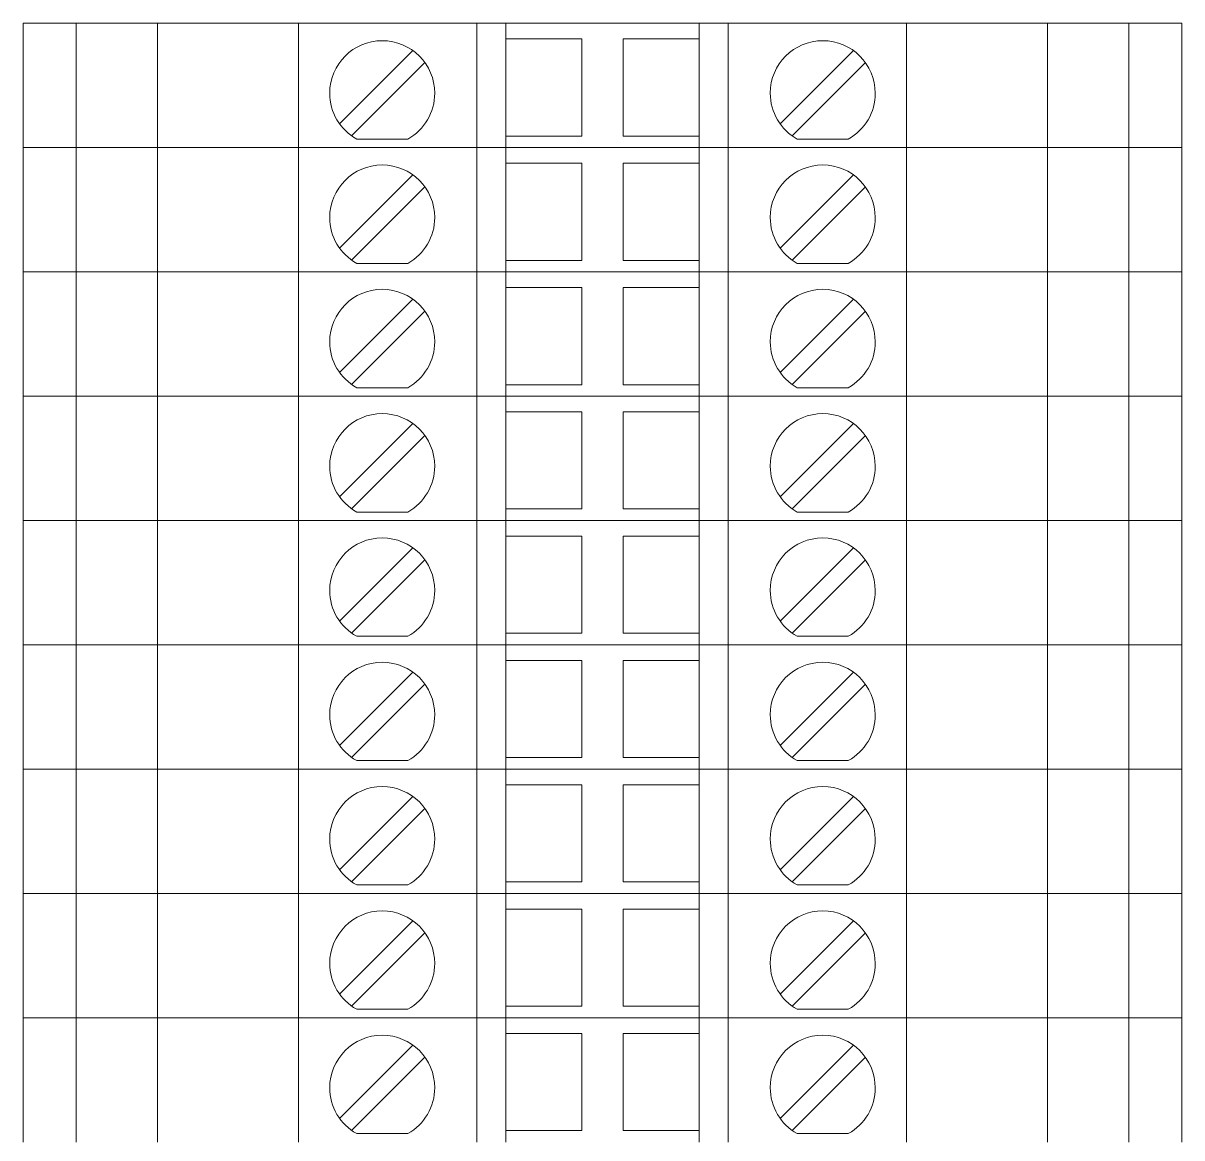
# Model space of a CAD drawing. Header units: millimetres. Extents: x 1880 to 4113, y 771 to 2990.
# Drawn here: x 2693.3 to 2741.3, y 1859.89 to 1906.06 of the extents above; entities that cross this region are included whole.
import ezdxf

# ---------------------------------------------------------------- set-up
doc = ezdxf.new("R2010")
doc.units = ezdxf.units.MM
doc.layers.add('000-PI-ORMAR', color=2, linetype='Continuous')

msp = doc.modelspace()

# ---------------------------------------------------------------- linework, layer by layer
at = {"layer": '000-PI-ORMAR', "color": 0, "linetype": 'ByBlock', "lineweight": 0}
for p, q in [((2693.304, 1906.064), (2693.304, 1906.064)), ((2693.304, 1906.064), (2693.987, 1906.064)), ((2693.304, 1900.914), (2693.304, 1906.064)), ((2694.304, 1906.064), (2693.987, 1906.064)), ((2694.304, 1906.064), (2694.304, 1906.064)), ((2695.504, 1906.064), (2694.304, 1906.064)), ((2695.504, 1906.064), (2695.504, 1906.064)), ((2697.096, 1906.064), (2695.504, 1906.064)), ((2695.504, 1900.914), (2695.504, 1906.064)), ((2699.239, 1906.064), (2697.096, 1906.064)), ((2697.554, 1906.064), (2697.554, 1906.064)), ((2698.865, 1900.914), (2698.865, 1906.064)), ((2699.622, 1906.064), (2699.239, 1906.064)), ((2702.13, 1906.064), (2699.622, 1906.064)), ((2700.104, 1906.064), (2700.104, 1906.064)), ((2701.004, 1906.064), (2701.004, 1906.064)), ((2704.704, 1906.064), (2702.13, 1906.064)), ((2712.104, 1906.064), (2704.704, 1906.064)), ((2704.704, 1900.914), (2704.704, 1906.064)), ((2713.304, 1906.064), (2712.104, 1906.064)), ((2712.104, 1900.914), (2712.104, 1906.064)), ((2713.304, 1906.064), (2713.304, 1906.064)), ((2721.304, 1906.064), (2713.304, 1906.064)), ((2713.304, 1900.914), (2713.304, 1906.064)), ((2721.304, 1906.064), (2721.304, 1906.064)), ((2722.504, 1906.064), (2721.304, 1906.064)), ((2721.304, 1900.914), (2721.304, 1906.064)), ((2729.904, 1906.064), (2722.504, 1906.064)), ((2722.504, 1900.914), (2722.504, 1906.064)), ((2727.104, 1906.064), (2727.104, 1906.064)), ((2732.478, 1906.064), (2729.904, 1906.064)), ((2729.904, 1900.914), (2729.904, 1906.064)), ((2732.154, 1906.064), (2732.154, 1906.064)), ((2734.987, 1906.064), (2732.478, 1906.064)), ((2734.804, 1906.064), (2734.804, 1906.064)), ((2735.37, 1906.064), (2734.987, 1906.064)), ((2737.512, 1906.064), (2735.37, 1906.064)), ((2735.743, 1900.914), (2735.743, 1906.064)), ((2737.054, 1906.064), (2737.054, 1906.064)), ((2739.104, 1906.064), (2737.512, 1906.064)), ((2739.104, 1906.064), (2739.104, 1906.064)), ((2739.104, 1906.064), (2741.304, 1906.064)), ((2739.104, 1900.914), (2739.104, 1906.064)), ((2741.304, 1906.064), (2741.304, 1906.064)), ((2741.304, 1900.914), (2741.304, 1906.064)), ((2713.304, 1905.414), (2713.304, 1905.414)), ((2713.304, 1905.414), (2716.454, 1905.414)), ((2716.454, 1905.414), (2716.454, 1901.389)), ((2716.454, 1905.414), (2716.454, 1905.414)), ((2718.154, 1905.414), (2721.304, 1905.414)), ((2718.154, 1901.389), (2718.154, 1905.414)), ((2718.154, 1905.414), (2718.154, 1905.414)), ((2721.304, 1905.414), (2721.304, 1905.414)), ((2709.45, 1904.929), (2706.414, 1901.894)), ((2709.45, 1904.929), (2709.45, 1904.929)), ((2727.7, 1904.929), (2724.664, 1901.894)), ((2727.7, 1904.929), (2727.7, 1904.929)), ((2706.909, 1901.399), (2709.945, 1904.434)), ((2709.945, 1904.434), (2709.945, 1904.434)), ((2712.104, 1901.864), (2712.104, 1904.464)), ((2712.104, 1904.464), (2712.104, 1904.464)), ((2722.504, 1904.464), (2722.504, 1904.464)), ((2722.504, 1901.864), (2722.504, 1904.464)), ((2725.159, 1901.399), (2728.195, 1904.434)), ((2728.195, 1904.434), (2728.195, 1904.434)), ((2706.414, 1901.894), (2706.414, 1901.894)), ((2712.104, 1901.864), (2712.104, 1901.864)), ((2722.504, 1901.864), (2722.504, 1901.864)), ((2724.664, 1901.894), (2724.664, 1901.894)), ((2706.909, 1901.399), (2706.909, 1901.399)), ((2713.304, 1901.389), (2713.304, 1901.389)), ((2716.454, 1901.389), (2713.304, 1901.389)), ((2716.454, 1901.389), (2716.454, 1901.389)), ((2721.304, 1901.389), (2718.154, 1901.389)), ((2718.154, 1901.389), (2718.154, 1901.389)), ((2721.304, 1901.389), (2721.304, 1901.389)), ((2725.159, 1901.399), (2725.159, 1901.399)), ((2693.304, 1900.914), (2693.304, 1900.914)), ((2693.304, 1900.914), (2693.987, 1900.914)), ((2693.304, 1900.914), (2693.304, 1900.914)), ((2693.304, 1900.914), (2693.987, 1900.914)), ((2693.304, 1895.764), (2693.304, 1900.914)), ((2694.304, 1900.914), (2693.987, 1900.914)), ((2694.304, 1900.914), (2693.987, 1900.914)), ((2695.504, 1900.914), (2694.304, 1900.914)), ((2694.304, 1900.914), (2694.304, 1900.914)), ((2694.304, 1900.914), (2694.304, 1900.914)), ((2695.504, 1900.914), (2694.304, 1900.914)), ((2694.804, 1900.914), (2694.804, 1900.914)), ((2697.096, 1900.914), (2695.504, 1900.914)), ((2695.504, 1900.914), (2695.504, 1900.914)), ((2695.504, 1900.914), (2695.504, 1900.914)), ((2697.096, 1900.914), (2695.504, 1900.914)), ((2695.504, 1895.764), (2695.504, 1900.914)), ((2699.239, 1900.914), (2697.096, 1900.914)), ((2699.239, 1900.914), (2697.096, 1900.914)), ((2697.554, 1900.914), (2697.554, 1900.914)), ((2697.554, 1900.914), (2697.554, 1900.914)), ((2698.865, 1895.764), (2698.865, 1900.914)), ((2699.239, 1900.914), (2699.622, 1900.914)), ((2699.622, 1900.914), (2699.239, 1900.914)), ((2699.622, 1900.914), (2702.13, 1900.914)), ((2702.13, 1900.914), (2699.622, 1900.914)), ((2700.104, 1900.914), (2700.104, 1900.914)), ((2700.104, 1900.914), (2700.104, 1900.914)), ((2701.004, 1900.914), (2701.004, 1900.914)), ((2701.004, 1900.914), (2701.004, 1900.914)), ((2701.304, 1900.914), (2701.304, 1900.914)), ((2704.704, 1900.914), (2702.13, 1900.914)), ((2704.704, 1900.914), (2702.13, 1900.914)), ((2712.104, 1900.914), (2704.704, 1900.914)), ((2712.104, 1900.914), (2704.704, 1900.914)), ((2704.704, 1895.764), (2704.704, 1900.914)), ((2707.121, 1901.264), (2707.121, 1901.264)), ((2707.121, 1901.264), (2709.238, 1901.264)), ((2709.238, 1901.264), (2709.238, 1901.264)), ((2713.304, 1900.914), (2712.104, 1900.914)), ((2713.304, 1900.914), (2712.104, 1900.914)), ((2712.104, 1895.764), (2712.104, 1900.914)), ((2721.304, 1900.914), (2713.304, 1900.914)), ((2713.304, 1900.914), (2713.304, 1900.914)), ((2713.304, 1900.914), (2713.304, 1900.914)), ((2721.304, 1900.914), (2713.304, 1900.914)), ((2713.304, 1895.764), (2713.304, 1900.914)), ((2722.504, 1900.914), (2721.304, 1900.914)), ((2721.304, 1900.914), (2721.304, 1900.914)), ((2721.304, 1900.914), (2721.304, 1900.914)), ((2722.504, 1900.914), (2721.304, 1900.914)), ((2721.304, 1895.764), (2721.304, 1900.914)), ((2729.904, 1900.914), (2722.504, 1900.914)), ((2729.904, 1900.914), (2722.504, 1900.914)), ((2722.504, 1895.764), (2722.504, 1900.914)), ((2725.371, 1901.264), (2725.371, 1901.264)), ((2725.371, 1901.264), (2727.488, 1901.264)), ((2727.104, 1900.914), (2727.104, 1900.914)), ((2727.104, 1900.914), (2727.104, 1900.914)), ((2727.488, 1901.264), (2727.488, 1901.264)), ((2732.478, 1900.914), (2729.904, 1900.914)), ((2732.478, 1900.914), (2729.904, 1900.914)), ((2729.904, 1895.764), (2729.904, 1900.914)), ((2732.154, 1900.914), (2732.154, 1900.914)), ((2732.154, 1900.914), (2732.154, 1900.914)), ((2732.478, 1900.914), (2734.987, 1900.914)), ((2734.987, 1900.914), (2732.478, 1900.914)), ((2733.304, 1900.914), (2733.304, 1900.914)), ((2734.804, 1900.914), (2734.804, 1900.914)), ((2734.804, 1900.914), (2734.804, 1900.914)), ((2734.987, 1900.914), (2735.37, 1900.914)), ((2735.37, 1900.914), (2734.987, 1900.914)), ((2737.512, 1900.914), (2735.37, 1900.914)), ((2737.512, 1900.914), (2735.37, 1900.914)), ((2735.743, 1895.764), (2735.743, 1900.914)), ((2737.054, 1900.914), (2737.054, 1900.914)), ((2737.054, 1900.914), (2737.054, 1900.914)), ((2739.104, 1900.914), (2737.512, 1900.914)), ((2739.104, 1900.914), (2737.512, 1900.914)), ((2739.104, 1900.914), (2741.304, 1900.914)), ((2739.104, 1900.914), (2739.104, 1900.914)), ((2739.104, 1900.914), (2739.104, 1900.914)), ((2739.104, 1900.914), (2741.304, 1900.914)), ((2739.104, 1895.764), (2739.104, 1900.914)), ((2741.304, 1900.914), (2741.304, 1900.914)), ((2741.304, 1900.914), (2741.304, 1900.914)), ((2741.304, 1895.764), (2741.304, 1900.914)), ((2713.304, 1900.264), (2713.304, 1900.264)), ((2713.304, 1900.264), (2716.454, 1900.264)), ((2716.454, 1900.264), (2716.454, 1896.239)), ((2716.454, 1900.264), (2716.454, 1900.264)), ((2718.154, 1900.264), (2721.304, 1900.264)), ((2718.154, 1896.239), (2718.154, 1900.264)), ((2718.154, 1900.264), (2718.154, 1900.264)), ((2721.304, 1900.264), (2721.304, 1900.264)), ((2709.45, 1899.779), (2706.414, 1896.744)), ((2709.45, 1899.779), (2709.45, 1899.779)), ((2727.7, 1899.779), (2724.664, 1896.744)), ((2727.7, 1899.779), (2727.7, 1899.779)), ((2706.909, 1896.249), (2709.945, 1899.284)), ((2709.945, 1899.284), (2709.945, 1899.284)), ((2712.104, 1896.714), (2712.104, 1899.314)), ((2712.104, 1899.314), (2712.104, 1899.314)), ((2722.504, 1899.314), (2722.504, 1899.314)), ((2722.504, 1896.714), (2722.504, 1899.314)), ((2725.159, 1896.249), (2728.195, 1899.284)), ((2728.195, 1899.284), (2728.195, 1899.284)), ((2706.414, 1896.744), (2706.414, 1896.744)), ((2712.104, 1896.714), (2712.104, 1896.714)), ((2722.504, 1896.714), (2722.504, 1896.714)), ((2724.664, 1896.744), (2724.664, 1896.744)), ((2706.909, 1896.249), (2706.909, 1896.249)), ((2707.121, 1896.114), (2707.121, 1896.114)), ((2707.121, 1896.114), (2709.238, 1896.114)), ((2709.238, 1896.114), (2709.238, 1896.114)), ((2713.304, 1896.239), (2713.304, 1896.239)), ((2716.454, 1896.239), (2713.304, 1896.239)), ((2716.454, 1896.239), (2716.454, 1896.239)), ((2721.304, 1896.239), (2718.154, 1896.239)), ((2718.154, 1896.239), (2718.154, 1896.239)), ((2721.304, 1896.239), (2721.304, 1896.239)), ((2725.159, 1896.249), (2725.159, 1896.249)), ((2725.371, 1896.114), (2725.371, 1896.114)), ((2725.371, 1896.114), (2727.488, 1896.114)), ((2727.488, 1896.114), (2727.488, 1896.114)), ((2693.304, 1895.764), (2693.304, 1895.764)), ((2693.304, 1895.764), (2693.987, 1895.764)), ((2693.304, 1895.764), (2693.304, 1895.764)), ((2693.304, 1895.764), (2693.987, 1895.764)), ((2693.304, 1890.614), (2693.304, 1895.764)), ((2694.304, 1895.764), (2693.987, 1895.764)), ((2694.304, 1895.764), (2693.987, 1895.764)), ((2695.504, 1895.764), (2694.304, 1895.764)), ((2694.304, 1895.764), (2694.304, 1895.764)), ((2694.304, 1895.764), (2694.304, 1895.764)), ((2695.504, 1895.764), (2694.304, 1895.764)), ((2694.804, 1895.764), (2694.804, 1895.764)), ((2697.096, 1895.764), (2695.504, 1895.764)), ((2695.504, 1895.764), (2695.504, 1895.764)), ((2695.504, 1895.764), (2695.504, 1895.764)), ((2697.096, 1895.764), (2695.504, 1895.764)), ((2695.504, 1890.614), (2695.504, 1895.764)), ((2699.239, 1895.764), (2697.096, 1895.764)), ((2699.239, 1895.764), (2697.096, 1895.764)), ((2697.554, 1895.764), (2697.554, 1895.764)), ((2697.554, 1895.764), (2697.554, 1895.764)), ((2698.865, 1890.614), (2698.865, 1895.764)), ((2699.239, 1895.764), (2699.622, 1895.764)), ((2699.622, 1895.764), (2699.239, 1895.764)), ((2699.622, 1895.764), (2702.13, 1895.764)), ((2702.13, 1895.764), (2699.622, 1895.764)), ((2700.104, 1895.764), (2700.104, 1895.764)), ((2700.104, 1895.764), (2700.104, 1895.764)), ((2701.004, 1895.764), (2701.004, 1895.764)), ((2701.004, 1895.764), (2701.004, 1895.764)), ((2701.304, 1895.764), (2701.304, 1895.764)), ((2704.704, 1895.764), (2702.13, 1895.764)), ((2704.704, 1895.764), (2702.13, 1895.764)), ((2712.104, 1895.764), (2704.704, 1895.764)), ((2712.104, 1895.764), (2704.704, 1895.764)), ((2704.704, 1890.614), (2704.704, 1895.764)), ((2713.304, 1895.764), (2712.104, 1895.764)), ((2713.304, 1895.764), (2712.104, 1895.764)), ((2712.104, 1890.614), (2712.104, 1895.764)), ((2721.304, 1895.764), (2713.304, 1895.764)), ((2713.304, 1895.764), (2713.304, 1895.764)), ((2713.304, 1895.764), (2713.304, 1895.764)), ((2721.304, 1895.764), (2713.304, 1895.764)), ((2713.304, 1890.614), (2713.304, 1895.764)), ((2722.504, 1895.764), (2721.304, 1895.764)), ((2721.304, 1895.764), (2721.304, 1895.764)), ((2721.304, 1895.764), (2721.304, 1895.764)), ((2722.504, 1895.764), (2721.304, 1895.764)), ((2721.304, 1890.614), (2721.304, 1895.764)), ((2729.904, 1895.764), (2722.504, 1895.764)), ((2729.904, 1895.764), (2722.504, 1895.764)), ((2722.504, 1890.614), (2722.504, 1895.764)), ((2727.104, 1895.764), (2727.104, 1895.764)), ((2727.104, 1895.764), (2727.104, 1895.764)), ((2732.478, 1895.764), (2729.904, 1895.764)), ((2732.478, 1895.764), (2729.904, 1895.764)), ((2729.904, 1890.614), (2729.904, 1895.764)), ((2732.154, 1895.764), (2732.154, 1895.764)), ((2732.154, 1895.764), (2732.154, 1895.764)), ((2732.478, 1895.764), (2734.987, 1895.764)), ((2734.987, 1895.764), (2732.478, 1895.764)), ((2733.304, 1895.764), (2733.304, 1895.764)), ((2734.804, 1895.764), (2734.804, 1895.764)), ((2734.804, 1895.764), (2734.804, 1895.764)), ((2734.987, 1895.764), (2735.37, 1895.764)), ((2735.37, 1895.764), (2734.987, 1895.764)), ((2737.512, 1895.764), (2735.37, 1895.764)), ((2737.512, 1895.764), (2735.37, 1895.764)), ((2735.743, 1890.614), (2735.743, 1895.764)), ((2737.054, 1895.764), (2737.054, 1895.764)), ((2737.054, 1895.764), (2737.054, 1895.764)), ((2739.104, 1895.764), (2737.512, 1895.764)), ((2739.104, 1895.764), (2737.512, 1895.764)), ((2739.104, 1895.764), (2741.304, 1895.764)), ((2739.104, 1895.764), (2739.104, 1895.764)), ((2739.104, 1895.764), (2739.104, 1895.764)), ((2739.104, 1895.764), (2741.304, 1895.764)), ((2739.104, 1890.614), (2739.104, 1895.764)), ((2741.304, 1895.764), (2741.304, 1895.764)), ((2741.304, 1895.764), (2741.304, 1895.764)), ((2741.304, 1890.614), (2741.304, 1895.764)), ((2713.304, 1895.114), (2713.304, 1895.114)), ((2713.304, 1895.114), (2716.454, 1895.114)), ((2716.454, 1895.114), (2716.454, 1891.089)), ((2716.454, 1895.114), (2716.454, 1895.114)), ((2718.154, 1895.114), (2721.304, 1895.114)), ((2718.154, 1891.089), (2718.154, 1895.114)), ((2718.154, 1895.114), (2718.154, 1895.114)), ((2721.304, 1895.114), (2721.304, 1895.114)), ((2709.45, 1894.629), (2706.414, 1891.594)), ((2709.45, 1894.629), (2709.45, 1894.629)), ((2727.7, 1894.629), (2724.664, 1891.594)), ((2727.7, 1894.629), (2727.7, 1894.629)), ((2706.909, 1891.099), (2709.945, 1894.134)), ((2709.945, 1894.134), (2709.945, 1894.134)), ((2712.104, 1891.564), (2712.104, 1894.164)), ((2712.104, 1894.164), (2712.104, 1894.164)), ((2722.504, 1894.164), (2722.504, 1894.164)), ((2722.504, 1891.564), (2722.504, 1894.164)), ((2725.159, 1891.099), (2728.195, 1894.134)), ((2728.195, 1894.134), (2728.195, 1894.134)), ((2706.414, 1891.594), (2706.414, 1891.594)), ((2712.104, 1891.564), (2712.104, 1891.564)), ((2722.504, 1891.564), (2722.504, 1891.564)), ((2724.664, 1891.594), (2724.664, 1891.594)), ((2706.909, 1891.099), (2706.909, 1891.099)), ((2707.121, 1890.964), (2707.121, 1890.964)), ((2707.121, 1890.964), (2709.238, 1890.964)), ((2709.238, 1890.964), (2709.238, 1890.964)), ((2713.304, 1891.089), (2713.304, 1891.089)), ((2716.454, 1891.089), (2713.304, 1891.089)), ((2716.454, 1891.089), (2716.454, 1891.089)), ((2721.304, 1891.089), (2718.154, 1891.089)), ((2718.154, 1891.089), (2718.154, 1891.089)), ((2721.304, 1891.089), (2721.304, 1891.089)), ((2725.159, 1891.099), (2725.159, 1891.099)), ((2725.371, 1890.964), (2725.371, 1890.964)), ((2725.371, 1890.964), (2727.488, 1890.964)), ((2727.488, 1890.964), (2727.488, 1890.964)), ((2693.304, 1890.614), (2693.304, 1890.614)), ((2693.304, 1890.614), (2693.987, 1890.614)), ((2693.304, 1890.614), (2693.304, 1890.614)), ((2693.304, 1890.614), (2693.987, 1890.614)), ((2693.304, 1885.464), (2693.304, 1890.614)), ((2694.304, 1890.614), (2693.987, 1890.614)), ((2694.304, 1890.614), (2693.987, 1890.614)), ((2695.504, 1890.614), (2694.304, 1890.614)), ((2694.304, 1890.614), (2694.304, 1890.614)), ((2694.304, 1890.614), (2694.304, 1890.614)), ((2695.504, 1890.614), (2694.304, 1890.614)), ((2694.804, 1890.614), (2694.804, 1890.614)), ((2697.096, 1890.614), (2695.504, 1890.614)), ((2695.504, 1890.614), (2695.504, 1890.614)), ((2695.504, 1890.614), (2695.504, 1890.614)), ((2697.096, 1890.614), (2695.504, 1890.614)), ((2695.504, 1885.464), (2695.504, 1890.614)), ((2699.239, 1890.614), (2697.096, 1890.614)), ((2699.239, 1890.614), (2697.096, 1890.614)), ((2697.554, 1890.614), (2697.554, 1890.614)), ((2697.554, 1890.614), (2697.554, 1890.614)), ((2698.865, 1885.464), (2698.865, 1890.614)), ((2699.239, 1890.614), (2699.622, 1890.614)), ((2699.622, 1890.614), (2699.239, 1890.614)), ((2699.622, 1890.614), (2702.13, 1890.614)), ((2702.13, 1890.614), (2699.622, 1890.614)), ((2700.104, 1890.614), (2700.104, 1890.614)), ((2700.104, 1890.614), (2700.104, 1890.614)), ((2701.004, 1890.614), (2701.004, 1890.614)), ((2701.004, 1890.614), (2701.004, 1890.614)), ((2701.304, 1890.614), (2701.304, 1890.614)), ((2704.704, 1890.614), (2702.13, 1890.614)), ((2704.704, 1890.614), (2702.13, 1890.614)), ((2712.104, 1890.614), (2704.704, 1890.614)), ((2712.104, 1890.614), (2704.704, 1890.614)), ((2704.704, 1885.464), (2704.704, 1890.614)), ((2713.304, 1890.614), (2712.104, 1890.614)), ((2713.304, 1890.614), (2712.104, 1890.614)), ((2712.104, 1885.464), (2712.104, 1890.614)), ((2721.304, 1890.614), (2713.304, 1890.614)), ((2713.304, 1890.614), (2713.304, 1890.614)), ((2713.304, 1890.614), (2713.304, 1890.614)), ((2721.304, 1890.614), (2713.304, 1890.614)), ((2713.304, 1885.464), (2713.304, 1890.614)), ((2722.504, 1890.614), (2721.304, 1890.614)), ((2721.304, 1890.614), (2721.304, 1890.614)), ((2721.304, 1890.614), (2721.304, 1890.614)), ((2722.504, 1890.614), (2721.304, 1890.614)), ((2721.304, 1885.464), (2721.304, 1890.614)), ((2729.904, 1890.614), (2722.504, 1890.614)), ((2729.904, 1890.614), (2722.504, 1890.614)), ((2722.504, 1885.464), (2722.504, 1890.614)), ((2727.104, 1890.614), (2727.104, 1890.614)), ((2727.104, 1890.614), (2727.104, 1890.614)), ((2732.478, 1890.614), (2729.904, 1890.614)), ((2732.478, 1890.614), (2729.904, 1890.614)), ((2729.904, 1885.464), (2729.904, 1890.614)), ((2732.154, 1890.614), (2732.154, 1890.614)), ((2732.154, 1890.614), (2732.154, 1890.614)), ((2732.478, 1890.614), (2734.987, 1890.614)), ((2734.987, 1890.614), (2732.478, 1890.614)), ((2733.304, 1890.614), (2733.304, 1890.614)), ((2734.804, 1890.614), (2734.804, 1890.614)), ((2734.804, 1890.614), (2734.804, 1890.614)), ((2734.987, 1890.614), (2735.37, 1890.614)), ((2735.37, 1890.614), (2734.987, 1890.614)), ((2737.512, 1890.614), (2735.37, 1890.614)), ((2737.512, 1890.614), (2735.37, 1890.614)), ((2735.743, 1885.464), (2735.743, 1890.614)), ((2737.054, 1890.614), (2737.054, 1890.614)), ((2737.054, 1890.614), (2737.054, 1890.614)), ((2739.104, 1890.614), (2737.512, 1890.614)), ((2739.104, 1890.614), (2737.512, 1890.614)), ((2739.104, 1890.614), (2741.304, 1890.614)), ((2739.104, 1890.614), (2739.104, 1890.614)), ((2739.104, 1890.614), (2739.104, 1890.614)), ((2739.104, 1890.614), (2741.304, 1890.614)), ((2739.104, 1885.464), (2739.104, 1890.614)), ((2741.304, 1890.614), (2741.304, 1890.614)), ((2741.304, 1890.614), (2741.304, 1890.614)), ((2741.304, 1885.464), (2741.304, 1890.614)), ((2713.304, 1889.964), (2713.304, 1889.964)), ((2713.304, 1889.964), (2716.454, 1889.964)), ((2716.454, 1889.964), (2716.454, 1885.939)), ((2716.454, 1889.964), (2716.454, 1889.964)), ((2718.154, 1889.964), (2721.304, 1889.964)), ((2718.154, 1885.939), (2718.154, 1889.964)), ((2718.154, 1889.964), (2718.154, 1889.964)), ((2721.304, 1889.964), (2721.304, 1889.964)), ((2709.45, 1889.479), (2706.414, 1886.444)), ((2709.45, 1889.479), (2709.45, 1889.479)), ((2727.7, 1889.479), (2724.664, 1886.444)), ((2727.7, 1889.479), (2727.7, 1889.479)), ((2706.909, 1885.949), (2709.945, 1888.984)), ((2709.945, 1888.984), (2709.945, 1888.984)), ((2712.104, 1886.414), (2712.104, 1889.014)), ((2712.104, 1889.014), (2712.104, 1889.014)), ((2722.504, 1889.014), (2722.504, 1889.014)), ((2722.504, 1886.414), (2722.504, 1889.014)), ((2725.159, 1885.949), (2728.195, 1888.984)), ((2728.195, 1888.984), (2728.195, 1888.984)), ((2706.414, 1886.444), (2706.414, 1886.444)), ((2712.104, 1886.414), (2712.104, 1886.414)), ((2722.504, 1886.414), (2722.504, 1886.414)), ((2724.664, 1886.444), (2724.664, 1886.444)), ((2706.909, 1885.949), (2706.909, 1885.949)), ((2713.304, 1885.939), (2713.304, 1885.939)), ((2716.454, 1885.939), (2713.304, 1885.939)), ((2716.454, 1885.939), (2716.454, 1885.939)), ((2721.304, 1885.939), (2718.154, 1885.939)), ((2718.154, 1885.939), (2718.154, 1885.939)), ((2721.304, 1885.939), (2721.304, 1885.939)), ((2725.159, 1885.949), (2725.159, 1885.949)), ((2693.304, 1885.464), (2693.304, 1885.464)), ((2693.304, 1885.464), (2693.987, 1885.464)), ((2693.304, 1885.464), (2693.304, 1885.464)), ((2693.304, 1885.464), (2693.987, 1885.464)), ((2693.304, 1880.314), (2693.304, 1885.464)), ((2694.304, 1885.464), (2693.987, 1885.464)), ((2694.304, 1885.464), (2693.987, 1885.464)), ((2695.504, 1885.464), (2694.304, 1885.464)), ((2694.304, 1885.464), (2694.304, 1885.464)), ((2694.304, 1885.464), (2694.304, 1885.464)), ((2695.504, 1885.464), (2694.304, 1885.464)), ((2694.804, 1885.464), (2694.804, 1885.464)), ((2697.096, 1885.464), (2695.504, 1885.464)), ((2695.504, 1885.464), (2695.504, 1885.464)), ((2695.504, 1885.464), (2695.504, 1885.464)), ((2697.096, 1885.464), (2695.504, 1885.464)), ((2695.504, 1880.314), (2695.504, 1885.464)), ((2699.239, 1885.464), (2697.096, 1885.464)), ((2699.239, 1885.464), (2697.096, 1885.464)), ((2697.554, 1885.464), (2697.554, 1885.464)), ((2697.554, 1885.464), (2697.554, 1885.464)), ((2698.865, 1880.314), (2698.865, 1885.464)), ((2699.239, 1885.464), (2699.622, 1885.464)), ((2699.622, 1885.464), (2699.239, 1885.464)), ((2699.622, 1885.464), (2702.13, 1885.464)), ((2702.13, 1885.464), (2699.622, 1885.464)), ((2700.104, 1885.464), (2700.104, 1885.464)), ((2700.104, 1885.464), (2700.104, 1885.464)), ((2701.004, 1885.464), (2701.004, 1885.464)), ((2701.004, 1885.464), (2701.004, 1885.464)), ((2701.304, 1885.464), (2701.304, 1885.464)), ((2704.704, 1885.464), (2702.13, 1885.464)), ((2704.704, 1885.464), (2702.13, 1885.464)), ((2712.104, 1885.464), (2704.704, 1885.464)), ((2712.104, 1885.464), (2704.704, 1885.464)), ((2704.704, 1880.314), (2704.704, 1885.464)), ((2707.121, 1885.814), (2707.121, 1885.814)), ((2707.121, 1885.814), (2709.238, 1885.814)), ((2709.238, 1885.814), (2709.238, 1885.814)), ((2713.304, 1885.464), (2712.104, 1885.464)), ((2713.304, 1885.464), (2712.104, 1885.464)), ((2712.104, 1880.314), (2712.104, 1885.464)), ((2721.304, 1885.464), (2713.304, 1885.464)), ((2713.304, 1885.464), (2713.304, 1885.464)), ((2713.304, 1885.464), (2713.304, 1885.464)), ((2721.304, 1885.464), (2713.304, 1885.464)), ((2713.304, 1880.314), (2713.304, 1885.464)), ((2722.504, 1885.464), (2721.304, 1885.464)), ((2721.304, 1885.464), (2721.304, 1885.464)), ((2721.304, 1885.464), (2721.304, 1885.464)), ((2722.504, 1885.464), (2721.304, 1885.464)), ((2721.304, 1880.314), (2721.304, 1885.464)), ((2729.904, 1885.464), (2722.504, 1885.464)), ((2729.904, 1885.464), (2722.504, 1885.464)), ((2722.504, 1880.314), (2722.504, 1885.464)), ((2725.371, 1885.814), (2725.371, 1885.814)), ((2725.371, 1885.814), (2727.488, 1885.814)), ((2727.104, 1885.464), (2727.104, 1885.464)), ((2727.104, 1885.464), (2727.104, 1885.464)), ((2727.488, 1885.814), (2727.488, 1885.814)), ((2732.478, 1885.464), (2729.904, 1885.464)), ((2732.478, 1885.464), (2729.904, 1885.464)), ((2729.904, 1880.314), (2729.904, 1885.464)), ((2732.154, 1885.464), (2732.154, 1885.464)), ((2732.154, 1885.464), (2732.154, 1885.464)), ((2732.478, 1885.464), (2734.987, 1885.464)), ((2734.987, 1885.464), (2732.478, 1885.464)), ((2733.304, 1885.464), (2733.304, 1885.464)), ((2734.804, 1885.464), (2734.804, 1885.464)), ((2734.804, 1885.464), (2734.804, 1885.464)), ((2734.987, 1885.464), (2735.37, 1885.464)), ((2735.37, 1885.464), (2734.987, 1885.464)), ((2737.512, 1885.464), (2735.37, 1885.464)), ((2737.512, 1885.464), (2735.37, 1885.464)), ((2735.743, 1880.314), (2735.743, 1885.464)), ((2737.054, 1885.464), (2737.054, 1885.464)), ((2737.054, 1885.464), (2737.054, 1885.464)), ((2739.104, 1885.464), (2737.512, 1885.464)), ((2739.104, 1885.464), (2737.512, 1885.464)), ((2739.104, 1885.464), (2741.304, 1885.464)), ((2739.104, 1885.464), (2739.104, 1885.464)), ((2739.104, 1885.464), (2739.104, 1885.464)), ((2739.104, 1885.464), (2741.304, 1885.464)), ((2739.104, 1880.314), (2739.104, 1885.464)), ((2741.304, 1885.464), (2741.304, 1885.464)), ((2741.304, 1885.464), (2741.304, 1885.464)), ((2741.304, 1880.314), (2741.304, 1885.464)), ((2713.304, 1884.814), (2713.304, 1884.814)), ((2713.304, 1884.814), (2716.454, 1884.814)), ((2716.454, 1884.814), (2716.454, 1880.789)), ((2716.454, 1884.814), (2716.454, 1884.814)), ((2718.154, 1884.814), (2721.304, 1884.814)), ((2718.154, 1880.789), (2718.154, 1884.814)), ((2718.154, 1884.814), (2718.154, 1884.814)), ((2721.304, 1884.814), (2721.304, 1884.814)), ((2709.45, 1884.329), (2706.414, 1881.294)), ((2709.45, 1884.329), (2709.45, 1884.329)), ((2727.7, 1884.329), (2724.664, 1881.294)), ((2727.7, 1884.329), (2727.7, 1884.329)), ((2706.909, 1880.799), (2709.945, 1883.834)), ((2709.945, 1883.834), (2709.945, 1883.834)), ((2712.104, 1881.264), (2712.104, 1883.864)), ((2712.104, 1883.864), (2712.104, 1883.864)), ((2722.504, 1883.864), (2722.504, 1883.864)), ((2722.504, 1881.264), (2722.504, 1883.864)), ((2725.159, 1880.799), (2728.195, 1883.834)), ((2728.195, 1883.834), (2728.195, 1883.834)), ((2706.414, 1881.294), (2706.414, 1881.294)), ((2712.104, 1881.264), (2712.104, 1881.264)), ((2722.504, 1881.264), (2722.504, 1881.264)), ((2724.664, 1881.294), (2724.664, 1881.294)), ((2706.909, 1880.799), (2706.909, 1880.799)), ((2707.121, 1880.664), (2707.121, 1880.664)), ((2707.121, 1880.664), (2709.238, 1880.664)), ((2709.238, 1880.664), (2709.238, 1880.664)), ((2713.304, 1880.789), (2713.304, 1880.789)), ((2716.454, 1880.789), (2713.304, 1880.789)), ((2716.454, 1880.789), (2716.454, 1880.789)), ((2721.304, 1880.789), (2718.154, 1880.789)), ((2718.154, 1880.789), (2718.154, 1880.789)), ((2721.304, 1880.789), (2721.304, 1880.789)), ((2725.159, 1880.799), (2725.159, 1880.799)), ((2725.371, 1880.664), (2725.371, 1880.664)), ((2725.371, 1880.664), (2727.488, 1880.664)), ((2727.488, 1880.664), (2727.488, 1880.664)), ((2693.304, 1880.314), (2693.304, 1880.314)), ((2693.304, 1880.314), (2693.987, 1880.314)), ((2693.304, 1880.314), (2693.304, 1880.314)), ((2693.304, 1880.314), (2693.987, 1880.314)), ((2693.304, 1875.164), (2693.304, 1880.314)), ((2694.304, 1880.314), (2693.987, 1880.314)), ((2694.304, 1880.314), (2693.987, 1880.314)), ((2695.504, 1880.314), (2694.304, 1880.314)), ((2694.304, 1880.314), (2694.304, 1880.314)), ((2694.304, 1880.314), (2694.304, 1880.314)), ((2695.504, 1880.314), (2694.304, 1880.314)), ((2694.804, 1880.314), (2694.804, 1880.314)), ((2697.096, 1880.314), (2695.504, 1880.314)), ((2695.504, 1880.314), (2695.504, 1880.314)), ((2695.504, 1880.314), (2695.504, 1880.314)), ((2697.096, 1880.314), (2695.504, 1880.314)), ((2695.504, 1875.164), (2695.504, 1880.314)), ((2699.239, 1880.314), (2697.096, 1880.314)), ((2699.239, 1880.314), (2697.096, 1880.314)), ((2697.554, 1880.314), (2697.554, 1880.314)), ((2697.554, 1880.314), (2697.554, 1880.314)), ((2698.865, 1875.164), (2698.865, 1880.314)), ((2699.239, 1880.314), (2699.622, 1880.314)), ((2699.622, 1880.314), (2699.239, 1880.314)), ((2699.622, 1880.314), (2702.13, 1880.314)), ((2702.13, 1880.314), (2699.622, 1880.314)), ((2700.104, 1880.314), (2700.104, 1880.314)), ((2700.104, 1880.314), (2700.104, 1880.314)), ((2701.004, 1880.314), (2701.004, 1880.314)), ((2701.004, 1880.314), (2701.004, 1880.314)), ((2701.304, 1880.314), (2701.304, 1880.314)), ((2704.704, 1880.314), (2702.13, 1880.314)), ((2704.704, 1880.314), (2702.13, 1880.314)), ((2712.104, 1880.314), (2704.704, 1880.314)), ((2712.104, 1880.314), (2704.704, 1880.314)), ((2704.704, 1875.164), (2704.704, 1880.314)), ((2713.304, 1880.314), (2712.104, 1880.314)), ((2713.304, 1880.314), (2712.104, 1880.314)), ((2712.104, 1875.164), (2712.104, 1880.314)), ((2721.304, 1880.314), (2713.304, 1880.314)), ((2713.304, 1880.314), (2713.304, 1880.314)), ((2713.304, 1880.314), (2713.304, 1880.314)), ((2721.304, 1880.314), (2713.304, 1880.314)), ((2713.304, 1875.164), (2713.304, 1880.314)), ((2722.504, 1880.314), (2721.304, 1880.314)), ((2721.304, 1880.314), (2721.304, 1880.314)), ((2721.304, 1880.314), (2721.304, 1880.314)), ((2722.504, 1880.314), (2721.304, 1880.314)), ((2721.304, 1875.164), (2721.304, 1880.314)), ((2729.904, 1880.314), (2722.504, 1880.314)), ((2729.904, 1880.314), (2722.504, 1880.314)), ((2722.504, 1875.164), (2722.504, 1880.314)), ((2727.104, 1880.314), (2727.104, 1880.314)), ((2727.104, 1880.314), (2727.104, 1880.314)), ((2732.478, 1880.314), (2729.904, 1880.314)), ((2732.478, 1880.314), (2729.904, 1880.314)), ((2729.904, 1875.164), (2729.904, 1880.314)), ((2732.154, 1880.314), (2732.154, 1880.314)), ((2732.154, 1880.314), (2732.154, 1880.314)), ((2732.478, 1880.314), (2734.987, 1880.314)), ((2734.987, 1880.314), (2732.478, 1880.314)), ((2733.304, 1880.314), (2733.304, 1880.314)), ((2734.804, 1880.314), (2734.804, 1880.314)), ((2734.804, 1880.314), (2734.804, 1880.314)), ((2734.987, 1880.314), (2735.37, 1880.314)), ((2735.37, 1880.314), (2734.987, 1880.314)), ((2737.512, 1880.314), (2735.37, 1880.314)), ((2737.512, 1880.314), (2735.37, 1880.314)), ((2735.743, 1875.164), (2735.743, 1880.314)), ((2737.054, 1880.314), (2737.054, 1880.314)), ((2737.054, 1880.314), (2737.054, 1880.314)), ((2739.104, 1880.314), (2737.512, 1880.314)), ((2739.104, 1880.314), (2737.512, 1880.314)), ((2739.104, 1880.314), (2741.304, 1880.314)), ((2739.104, 1880.314), (2739.104, 1880.314)), ((2739.104, 1880.314), (2739.104, 1880.314)), ((2739.104, 1880.314), (2741.304, 1880.314)), ((2739.104, 1875.164), (2739.104, 1880.314)), ((2741.304, 1880.314), (2741.304, 1880.314)), ((2741.304, 1880.314), (2741.304, 1880.314)), ((2741.304, 1875.164), (2741.304, 1880.314)), ((2713.304, 1879.664), (2713.304, 1879.664)), ((2713.304, 1879.664), (2716.454, 1879.664)), ((2716.454, 1879.664), (2716.454, 1875.639)), ((2716.454, 1879.664), (2716.454, 1879.664)), ((2718.154, 1879.664), (2721.304, 1879.664)), ((2718.154, 1875.639), (2718.154, 1879.664)), ((2718.154, 1879.664), (2718.154, 1879.664)), ((2721.304, 1879.664), (2721.304, 1879.664)), ((2709.45, 1879.179), (2706.414, 1876.144)), ((2709.45, 1879.179), (2709.45, 1879.179)), ((2727.7, 1879.179), (2724.664, 1876.144)), ((2727.7, 1879.179), (2727.7, 1879.179)), ((2706.909, 1875.649), (2709.945, 1878.684)), ((2709.945, 1878.684), (2709.945, 1878.684)), ((2712.104, 1876.114), (2712.104, 1878.714)), ((2712.104, 1878.714), (2712.104, 1878.714)), ((2722.504, 1878.714), (2722.504, 1878.714)), ((2722.504, 1876.114), (2722.504, 1878.714)), ((2725.159, 1875.649), (2728.195, 1878.684)), ((2728.195, 1878.684), (2728.195, 1878.684)), ((2706.414, 1876.144), (2706.414, 1876.144)), ((2712.104, 1876.114), (2712.104, 1876.114)), ((2722.504, 1876.114), (2722.504, 1876.114)), ((2724.664, 1876.144), (2724.664, 1876.144)), ((2706.909, 1875.649), (2706.909, 1875.649)), ((2707.121, 1875.514), (2707.121, 1875.514)), ((2707.121, 1875.514), (2709.238, 1875.514)), ((2709.238, 1875.514), (2709.238, 1875.514)), ((2713.304, 1875.639), (2713.304, 1875.639)), ((2716.454, 1875.639), (2713.304, 1875.639)), ((2716.454, 1875.639), (2716.454, 1875.639)), ((2721.304, 1875.639), (2718.154, 1875.639)), ((2718.154, 1875.639), (2718.154, 1875.639)), ((2721.304, 1875.639), (2721.304, 1875.639)), ((2725.159, 1875.649), (2725.159, 1875.649)), ((2725.371, 1875.514), (2725.371, 1875.514)), ((2725.371, 1875.514), (2727.488, 1875.514)), ((2727.488, 1875.514), (2727.488, 1875.514)), ((2693.304, 1875.164), (2693.304, 1875.164)), ((2693.304, 1875.164), (2693.987, 1875.164)), ((2693.304, 1875.164), (2693.304, 1875.164)), ((2693.304, 1875.164), (2693.987, 1875.164)), ((2693.304, 1870.014), (2693.304, 1875.164)), ((2694.304, 1875.164), (2693.987, 1875.164)), ((2694.304, 1875.164), (2693.987, 1875.164)), ((2695.504, 1875.164), (2694.304, 1875.164)), ((2694.304, 1875.164), (2694.304, 1875.164)), ((2694.304, 1875.164), (2694.304, 1875.164)), ((2695.504, 1875.164), (2694.304, 1875.164)), ((2694.804, 1875.164), (2694.804, 1875.164)), ((2697.096, 1875.164), (2695.504, 1875.164)), ((2695.504, 1875.164), (2695.504, 1875.164)), ((2695.504, 1875.164), (2695.504, 1875.164)), ((2697.096, 1875.164), (2695.504, 1875.164)), ((2695.504, 1870.014), (2695.504, 1875.164)), ((2699.239, 1875.164), (2697.096, 1875.164)), ((2699.239, 1875.164), (2697.096, 1875.164)), ((2697.554, 1875.164), (2697.554, 1875.164)), ((2697.554, 1875.164), (2697.554, 1875.164)), ((2698.865, 1870.014), (2698.865, 1875.164)), ((2699.239, 1875.164), (2699.622, 1875.164)), ((2699.622, 1875.164), (2699.239, 1875.164)), ((2699.622, 1875.164), (2702.13, 1875.164)), ((2702.13, 1875.164), (2699.622, 1875.164)), ((2700.104, 1875.164), (2700.104, 1875.164)), ((2700.104, 1875.164), (2700.104, 1875.164)), ((2701.004, 1875.164), (2701.004, 1875.164)), ((2701.004, 1875.164), (2701.004, 1875.164)), ((2701.304, 1875.164), (2701.304, 1875.164)), ((2704.704, 1875.164), (2702.13, 1875.164)), ((2704.704, 1875.164), (2702.13, 1875.164)), ((2712.104, 1875.164), (2704.704, 1875.164)), ((2712.104, 1875.164), (2704.704, 1875.164)), ((2704.704, 1870.014), (2704.704, 1875.164)), ((2713.304, 1875.164), (2712.104, 1875.164)), ((2713.304, 1875.164), (2712.104, 1875.164)), ((2712.104, 1870.014), (2712.104, 1875.164)), ((2721.304, 1875.164), (2713.304, 1875.164)), ((2713.304, 1875.164), (2713.304, 1875.164)), ((2713.304, 1875.164), (2713.304, 1875.164)), ((2721.304, 1875.164), (2713.304, 1875.164)), ((2713.304, 1870.014), (2713.304, 1875.164)), ((2722.504, 1875.164), (2721.304, 1875.164)), ((2721.304, 1875.164), (2721.304, 1875.164)), ((2721.304, 1875.164), (2721.304, 1875.164)), ((2722.504, 1875.164), (2721.304, 1875.164)), ((2721.304, 1870.014), (2721.304, 1875.164)), ((2729.904, 1875.164), (2722.504, 1875.164)), ((2729.904, 1875.164), (2722.504, 1875.164)), ((2722.504, 1870.014), (2722.504, 1875.164)), ((2727.104, 1875.164), (2727.104, 1875.164)), ((2727.104, 1875.164), (2727.104, 1875.164)), ((2732.478, 1875.164), (2729.904, 1875.164)), ((2732.478, 1875.164), (2729.904, 1875.164)), ((2729.904, 1870.014), (2729.904, 1875.164)), ((2732.154, 1875.164), (2732.154, 1875.164)), ((2732.154, 1875.164), (2732.154, 1875.164)), ((2732.478, 1875.164), (2734.987, 1875.164)), ((2734.987, 1875.164), (2732.478, 1875.164)), ((2733.304, 1875.164), (2733.304, 1875.164)), ((2734.804, 1875.164), (2734.804, 1875.164)), ((2734.804, 1875.164), (2734.804, 1875.164)), ((2734.987, 1875.164), (2735.37, 1875.164)), ((2735.37, 1875.164), (2734.987, 1875.164)), ((2737.512, 1875.164), (2735.37, 1875.164)), ((2737.512, 1875.164), (2735.37, 1875.164)), ((2735.743, 1870.014), (2735.743, 1875.164)), ((2737.054, 1875.164), (2737.054, 1875.164)), ((2737.054, 1875.164), (2737.054, 1875.164)), ((2739.104, 1875.164), (2737.512, 1875.164)), ((2739.104, 1875.164), (2737.512, 1875.164)), ((2739.104, 1875.164), (2741.304, 1875.164)), ((2739.104, 1875.164), (2739.104, 1875.164)), ((2739.104, 1875.164), (2739.104, 1875.164)), ((2739.104, 1875.164), (2741.304, 1875.164)), ((2739.104, 1870.014), (2739.104, 1875.164)), ((2741.304, 1875.164), (2741.304, 1875.164)), ((2741.304, 1875.164), (2741.304, 1875.164)), ((2741.304, 1870.014), (2741.304, 1875.164)), ((2713.304, 1874.514), (2713.304, 1874.514)), ((2713.304, 1874.514), (2716.454, 1874.514)), ((2716.454, 1874.514), (2716.454, 1870.489)), ((2716.454, 1874.514), (2716.454, 1874.514)), ((2718.154, 1874.514), (2721.304, 1874.514)), ((2718.154, 1870.489), (2718.154, 1874.514)), ((2718.154, 1874.514), (2718.154, 1874.514)), ((2721.304, 1874.514), (2721.304, 1874.514)), ((2709.45, 1874.029), (2706.414, 1870.994)), ((2709.45, 1874.029), (2709.45, 1874.029)), ((2727.7, 1874.029), (2724.664, 1870.994)), ((2727.7, 1874.029), (2727.7, 1874.029)), ((2706.909, 1870.499), (2709.945, 1873.534)), ((2709.945, 1873.534), (2709.945, 1873.534)), ((2712.104, 1870.964), (2712.104, 1873.564)), ((2712.104, 1873.564), (2712.104, 1873.564)), ((2722.504, 1873.564), (2722.504, 1873.564)), ((2722.504, 1870.964), (2722.504, 1873.564)), ((2725.159, 1870.499), (2728.195, 1873.534)), ((2728.195, 1873.534), (2728.195, 1873.534)), ((2706.414, 1870.994), (2706.414, 1870.994)), ((2712.104, 1870.964), (2712.104, 1870.964)), ((2722.504, 1870.964), (2722.504, 1870.964)), ((2724.664, 1870.994), (2724.664, 1870.994)), ((2706.909, 1870.499), (2706.909, 1870.499)), ((2707.121, 1870.364), (2707.121, 1870.364)), ((2707.121, 1870.364), (2709.238, 1870.364)), ((2709.238, 1870.364), (2709.238, 1870.364)), ((2713.304, 1870.489), (2713.304, 1870.489)), ((2716.454, 1870.489), (2713.304, 1870.489)), ((2716.454, 1870.489), (2716.454, 1870.489)), ((2721.304, 1870.489), (2718.154, 1870.489)), ((2718.154, 1870.489), (2718.154, 1870.489)), ((2721.304, 1870.489), (2721.304, 1870.489)), ((2725.159, 1870.499), (2725.159, 1870.499)), ((2725.371, 1870.364), (2725.371, 1870.364)), ((2725.371, 1870.364), (2727.488, 1870.364)), ((2727.488, 1870.364), (2727.488, 1870.364)), ((2693.304, 1870.014), (2693.304, 1870.014)), ((2693.304, 1870.014), (2693.987, 1870.014)), ((2693.304, 1870.014), (2693.304, 1870.014)), ((2693.304, 1870.014), (2693.987, 1870.014)), ((2693.304, 1864.864), (2693.304, 1870.014)), ((2694.304, 1870.014), (2693.987, 1870.014)), ((2694.304, 1870.014), (2693.987, 1870.014)), ((2695.504, 1870.014), (2694.304, 1870.014)), ((2694.304, 1870.014), (2694.304, 1870.014)), ((2694.304, 1870.014), (2694.304, 1870.014)), ((2695.504, 1870.014), (2694.304, 1870.014)), ((2694.804, 1870.014), (2694.804, 1870.014)), ((2697.096, 1870.014), (2695.504, 1870.014)), ((2695.504, 1870.014), (2695.504, 1870.014)), ((2695.504, 1870.014), (2695.504, 1870.014)), ((2697.096, 1870.014), (2695.504, 1870.014)), ((2695.504, 1864.864), (2695.504, 1870.014)), ((2699.239, 1870.014), (2697.096, 1870.014)), ((2699.239, 1870.014), (2697.096, 1870.014)), ((2697.554, 1870.014), (2697.554, 1870.014)), ((2697.554, 1870.014), (2697.554, 1870.014)), ((2698.865, 1864.864), (2698.865, 1870.014)), ((2699.239, 1870.014), (2699.622, 1870.014)), ((2699.622, 1870.014), (2699.239, 1870.014)), ((2699.622, 1870.014), (2702.13, 1870.014)), ((2702.13, 1870.014), (2699.622, 1870.014)), ((2700.104, 1870.014), (2700.104, 1870.014)), ((2700.104, 1870.014), (2700.104, 1870.014)), ((2701.004, 1870.014), (2701.004, 1870.014)), ((2701.004, 1870.014), (2701.004, 1870.014)), ((2701.304, 1870.014), (2701.304, 1870.014)), ((2704.704, 1870.014), (2702.13, 1870.014)), ((2704.704, 1870.014), (2702.13, 1870.014)), ((2712.104, 1870.014), (2704.704, 1870.014)), ((2712.104, 1870.014), (2704.704, 1870.014)), ((2704.704, 1864.864), (2704.704, 1870.014)), ((2713.304, 1870.014), (2712.104, 1870.014)), ((2713.304, 1870.014), (2712.104, 1870.014)), ((2712.104, 1864.864), (2712.104, 1870.014)), ((2721.304, 1870.014), (2713.304, 1870.014)), ((2713.304, 1870.014), (2713.304, 1870.014)), ((2713.304, 1870.014), (2713.304, 1870.014)), ((2721.304, 1870.014), (2713.304, 1870.014)), ((2713.304, 1864.864), (2713.304, 1870.014)), ((2722.504, 1870.014), (2721.304, 1870.014)), ((2721.304, 1870.014), (2721.304, 1870.014)), ((2721.304, 1870.014), (2721.304, 1870.014)), ((2722.504, 1870.014), (2721.304, 1870.014)), ((2721.304, 1864.864), (2721.304, 1870.014)), ((2729.904, 1870.014), (2722.504, 1870.014)), ((2729.904, 1870.014), (2722.504, 1870.014)), ((2722.504, 1864.864), (2722.504, 1870.014)), ((2727.104, 1870.014), (2727.104, 1870.014)), ((2727.104, 1870.014), (2727.104, 1870.014)), ((2732.478, 1870.014), (2729.904, 1870.014)), ((2732.478, 1870.014), (2729.904, 1870.014)), ((2729.904, 1864.864), (2729.904, 1870.014)), ((2732.154, 1870.014), (2732.154, 1870.014)), ((2732.154, 1870.014), (2732.154, 1870.014)), ((2732.478, 1870.014), (2734.987, 1870.014)), ((2734.987, 1870.014), (2732.478, 1870.014)), ((2733.304, 1870.014), (2733.304, 1870.014)), ((2734.804, 1870.014), (2734.804, 1870.014)), ((2734.804, 1870.014), (2734.804, 1870.014)), ((2734.987, 1870.014), (2735.37, 1870.014)), ((2735.37, 1870.014), (2734.987, 1870.014)), ((2737.512, 1870.014), (2735.37, 1870.014)), ((2737.512, 1870.014), (2735.37, 1870.014)), ((2735.743, 1864.864), (2735.743, 1870.014)), ((2737.054, 1870.014), (2737.054, 1870.014)), ((2737.054, 1870.014), (2737.054, 1870.014)), ((2739.104, 1870.014), (2737.512, 1870.014)), ((2739.104, 1870.014), (2737.512, 1870.014)), ((2739.104, 1870.014), (2741.304, 1870.014)), ((2739.104, 1870.014), (2739.104, 1870.014)), ((2739.104, 1870.014), (2739.104, 1870.014)), ((2739.104, 1870.014), (2741.304, 1870.014)), ((2739.104, 1864.864), (2739.104, 1870.014)), ((2741.304, 1870.014), (2741.304, 1870.014)), ((2741.304, 1870.014), (2741.304, 1870.014)), ((2741.304, 1864.864), (2741.304, 1870.014)), ((2713.304, 1869.364), (2713.304, 1869.364)), ((2713.304, 1869.364), (2716.454, 1869.364)), ((2716.454, 1869.364), (2716.454, 1865.339)), ((2716.454, 1869.364), (2716.454, 1869.364)), ((2718.154, 1869.364), (2721.304, 1869.364)), ((2718.154, 1865.339), (2718.154, 1869.364)), ((2718.154, 1869.364), (2718.154, 1869.364)), ((2721.304, 1869.364), (2721.304, 1869.364)), ((2709.45, 1868.879), (2706.414, 1865.844)), ((2709.45, 1868.879), (2709.45, 1868.879)), ((2727.7, 1868.879), (2724.664, 1865.844)), ((2727.7, 1868.879), (2727.7, 1868.879)), ((2706.909, 1865.349), (2709.945, 1868.384)), ((2709.945, 1868.384), (2709.945, 1868.384)), ((2712.104, 1865.814), (2712.104, 1868.414)), ((2712.104, 1868.414), (2712.104, 1868.414)), ((2722.504, 1868.414), (2722.504, 1868.414)), ((2722.504, 1865.814), (2722.504, 1868.414)), ((2725.159, 1865.349), (2728.195, 1868.384)), ((2728.195, 1868.384), (2728.195, 1868.384)), ((2706.414, 1865.844), (2706.414, 1865.844)), ((2712.104, 1865.814), (2712.104, 1865.814)), ((2722.504, 1865.814), (2722.504, 1865.814)), ((2724.664, 1865.844), (2724.664, 1865.844)), ((2706.909, 1865.349), (2706.909, 1865.349)), ((2713.304, 1865.339), (2713.304, 1865.339)), ((2716.454, 1865.339), (2713.304, 1865.339)), ((2716.454, 1865.339), (2716.454, 1865.339)), ((2721.304, 1865.339), (2718.154, 1865.339)), ((2718.154, 1865.339), (2718.154, 1865.339)), ((2721.304, 1865.339), (2721.304, 1865.339)), ((2725.159, 1865.349), (2725.159, 1865.349)), ((2693.304, 1864.864), (2693.304, 1864.864)), ((2693.304, 1864.864), (2693.987, 1864.864)), ((2693.304, 1864.864), (2693.304, 1864.864)), ((2693.304, 1864.864), (2693.987, 1864.864)), ((2693.304, 1859.714), (2693.304, 1864.864)), ((2694.304, 1864.864), (2693.987, 1864.864)), ((2694.304, 1864.864), (2693.987, 1864.864)), ((2695.504, 1864.864), (2694.304, 1864.864)), ((2694.304, 1864.864), (2694.304, 1864.864)), ((2694.304, 1864.864), (2694.304, 1864.864)), ((2695.504, 1864.864), (2694.304, 1864.864)), ((2694.804, 1864.864), (2694.804, 1864.864)), ((2697.096, 1864.864), (2695.504, 1864.864)), ((2695.504, 1864.864), (2695.504, 1864.864)), ((2695.504, 1864.864), (2695.504, 1864.864)), ((2697.096, 1864.864), (2695.504, 1864.864)), ((2695.504, 1859.714), (2695.504, 1864.864)), ((2699.239, 1864.864), (2697.096, 1864.864)), ((2699.239, 1864.864), (2697.096, 1864.864)), ((2697.554, 1864.864), (2697.554, 1864.864)), ((2697.554, 1864.864), (2697.554, 1864.864)), ((2698.865, 1859.714), (2698.865, 1864.864)), ((2699.239, 1864.864), (2699.622, 1864.864)), ((2699.622, 1864.864), (2699.239, 1864.864)), ((2699.622, 1864.864), (2702.13, 1864.864)), ((2702.13, 1864.864), (2699.622, 1864.864)), ((2700.104, 1864.864), (2700.104, 1864.864)), ((2700.104, 1864.864), (2700.104, 1864.864)), ((2701.004, 1864.864), (2701.004, 1864.864)), ((2701.004, 1864.864), (2701.004, 1864.864)), ((2701.304, 1864.864), (2701.304, 1864.864)), ((2704.704, 1864.864), (2702.13, 1864.864)), ((2704.704, 1864.864), (2702.13, 1864.864)), ((2712.104, 1864.864), (2704.704, 1864.864)), ((2712.104, 1864.864), (2704.704, 1864.864)), ((2704.704, 1859.714), (2704.704, 1864.864)), ((2707.121, 1865.214), (2707.121, 1865.214)), ((2707.121, 1865.214), (2709.238, 1865.214)), ((2709.238, 1865.214), (2709.238, 1865.214)), ((2713.304, 1864.864), (2712.104, 1864.864)), ((2713.304, 1864.864), (2712.104, 1864.864)), ((2712.104, 1859.714), (2712.104, 1864.864)), ((2721.304, 1864.864), (2713.304, 1864.864)), ((2713.304, 1864.864), (2713.304, 1864.864)), ((2713.304, 1864.864), (2713.304, 1864.864)), ((2721.304, 1864.864), (2713.304, 1864.864)), ((2713.304, 1859.714), (2713.304, 1864.864)), ((2722.504, 1864.864), (2721.304, 1864.864)), ((2721.304, 1864.864), (2721.304, 1864.864)), ((2721.304, 1864.864), (2721.304, 1864.864)), ((2722.504, 1864.864), (2721.304, 1864.864)), ((2721.304, 1859.714), (2721.304, 1864.864)), ((2729.904, 1864.864), (2722.504, 1864.864)), ((2729.904, 1864.864), (2722.504, 1864.864)), ((2722.504, 1859.714), (2722.504, 1864.864)), ((2725.371, 1865.214), (2725.371, 1865.214)), ((2725.371, 1865.214), (2727.488, 1865.214)), ((2727.104, 1864.864), (2727.104, 1864.864)), ((2727.104, 1864.864), (2727.104, 1864.864)), ((2727.488, 1865.214), (2727.488, 1865.214)), ((2732.478, 1864.864), (2729.904, 1864.864)), ((2732.478, 1864.864), (2729.904, 1864.864)), ((2729.904, 1859.714), (2729.904, 1864.864)), ((2732.154, 1864.864), (2732.154, 1864.864)), ((2732.154, 1864.864), (2732.154, 1864.864)), ((2732.478, 1864.864), (2734.987, 1864.864)), ((2734.987, 1864.864), (2732.478, 1864.864)), ((2733.304, 1864.864), (2733.304, 1864.864)), ((2734.804, 1864.864), (2734.804, 1864.864)), ((2734.804, 1864.864), (2734.804, 1864.864)), ((2734.987, 1864.864), (2735.37, 1864.864)), ((2735.37, 1864.864), (2734.987, 1864.864)), ((2737.512, 1864.864), (2735.37, 1864.864)), ((2737.512, 1864.864), (2735.37, 1864.864)), ((2735.743, 1859.714), (2735.743, 1864.864)), ((2737.054, 1864.864), (2737.054, 1864.864)), ((2737.054, 1864.864), (2737.054, 1864.864)), ((2739.104, 1864.864), (2737.512, 1864.864)), ((2739.104, 1864.864), (2737.512, 1864.864)), ((2739.104, 1864.864), (2741.304, 1864.864)), ((2739.104, 1864.864), (2739.104, 1864.864)), ((2739.104, 1864.864), (2739.104, 1864.864)), ((2739.104, 1864.864), (2741.304, 1864.864)), ((2739.104, 1859.714), (2739.104, 1864.864)), ((2741.304, 1864.864), (2741.304, 1864.864)), ((2741.304, 1864.864), (2741.304, 1864.864)), ((2741.304, 1859.714), (2741.304, 1864.864)), ((2713.304, 1864.214), (2713.304, 1864.214)), ((2713.304, 1864.214), (2716.454, 1864.214)), ((2716.454, 1864.214), (2716.454, 1860.189)), ((2716.454, 1864.214), (2716.454, 1864.214)), ((2718.154, 1864.214), (2721.304, 1864.214)), ((2718.154, 1860.189), (2718.154, 1864.214)), ((2718.154, 1864.214), (2718.154, 1864.214)), ((2721.304, 1864.214), (2721.304, 1864.214)), ((2709.45, 1863.729), (2706.414, 1860.694)), ((2709.45, 1863.729), (2709.45, 1863.729)), ((2727.7, 1863.729), (2724.664, 1860.694)), ((2727.7, 1863.729), (2727.7, 1863.729)), ((2706.909, 1860.199), (2709.945, 1863.234)), ((2709.945, 1863.234), (2709.945, 1863.234)), ((2712.104, 1860.664), (2712.104, 1863.264)), ((2712.104, 1863.264), (2712.104, 1863.264)), ((2722.504, 1863.264), (2722.504, 1863.264)), ((2722.504, 1860.664), (2722.504, 1863.264)), ((2725.159, 1860.199), (2728.195, 1863.234)), ((2728.195, 1863.234), (2728.195, 1863.234)), ((2706.414, 1860.694), (2706.414, 1860.694)), ((2712.104, 1860.664), (2712.104, 1860.664)), ((2722.504, 1860.664), (2722.504, 1860.664)), ((2724.664, 1860.694), (2724.664, 1860.694)), ((2706.909, 1860.199), (2706.909, 1860.199)), ((2707.121, 1860.064), (2707.121, 1860.064)), ((2707.121, 1860.064), (2709.238, 1860.064)), ((2709.238, 1860.064), (2709.238, 1860.064)), ((2713.304, 1860.189), (2713.304, 1860.189)), ((2716.454, 1860.189), (2713.304, 1860.189)), ((2716.454, 1860.189), (2716.454, 1860.189)), ((2721.304, 1860.189), (2718.154, 1860.189)), ((2718.154, 1860.189), (2718.154, 1860.189)), ((2721.304, 1860.189), (2721.304, 1860.189)), ((2725.159, 1860.199), (2725.159, 1860.199)), ((2725.371, 1860.064), (2725.371, 1860.064)), ((2725.371, 1860.064), (2727.488, 1860.064)), ((2727.488, 1860.064), (2727.488, 1860.064))]:
    msp.add_line(p, q, dxfattribs=at)
for centre, start, end in [((2708.179, 1903.164), 360, 180), ((2726.429, 1903.164), 360, 180), ((2708.179, 1903.164), 180, 240.8754), ((2708.179, 1903.164), 299.1246, 360), ((2726.429, 1903.164), 180, 240.8754), ((2726.429, 1903.164), 299.1246, 360), ((2708.179, 1898.014), 360, 180), ((2726.429, 1898.014), 360, 180), ((2708.179, 1898.014), 180, 240.8754), ((2708.179, 1898.014), 299.1246, 360), ((2726.429, 1898.014), 180, 240.8754), ((2726.429, 1898.014), 299.1246, 360), ((2708.179, 1892.864), 360, 180), ((2726.429, 1892.864), 360, 180), ((2708.179, 1892.864), 180, 240.8754), ((2708.179, 1892.864), 299.1246, 360), ((2726.429, 1892.864), 180, 240.8754), ((2726.429, 1892.864), 299.1246, 360), ((2708.179, 1887.714), 360, 180), ((2726.429, 1887.714), 360, 180), ((2708.179, 1887.714), 180, 240.8754), ((2708.179, 1887.714), 299.1246, 360), ((2726.429, 1887.714), 180, 240.8754), ((2726.429, 1887.714), 299.1246, 360), ((2708.179, 1882.564), 360, 180), ((2726.429, 1882.564), 360, 180), ((2708.179, 1882.564), 180, 240.8754), ((2708.179, 1882.564), 299.1246, 360), ((2726.429, 1882.564), 180, 240.8754), ((2726.429, 1882.564), 299.1246, 360), ((2708.179, 1877.414), 360, 180), ((2726.429, 1877.414), 360, 180), ((2708.179, 1877.414), 180, 240.8754), ((2708.179, 1877.414), 299.1246, 360), ((2726.429, 1877.414), 180, 240.8754), ((2726.429, 1877.414), 299.1246, 360), ((2708.179, 1872.264), 360, 180), ((2726.429, 1872.264), 360, 180), ((2708.179, 1872.264), 180, 240.8754), ((2708.179, 1872.264), 299.1246, 360), ((2726.429, 1872.264), 180, 240.8754), ((2726.429, 1872.264), 299.1246, 360), ((2708.179, 1867.114), 360, 180), ((2726.429, 1867.114), 360, 180), ((2708.179, 1867.114), 180, 240.8754), ((2708.179, 1867.114), 299.1246, 360), ((2726.429, 1867.114), 180, 240.8754), ((2726.429, 1867.114), 299.1246, 360), ((2708.179, 1861.964), 360, 180), ((2726.429, 1861.964), 360, 180), ((2708.179, 1861.964), 180, 240.8754), ((2708.179, 1861.964), 299.1246, 360), ((2726.429, 1861.964), 180, 240.8754), ((2726.429, 1861.964), 299.1246, 360)]:
    msp.add_arc(centre, 2.175, start, end, dxfattribs=at)

doc.saveas('drawing.dxf')
